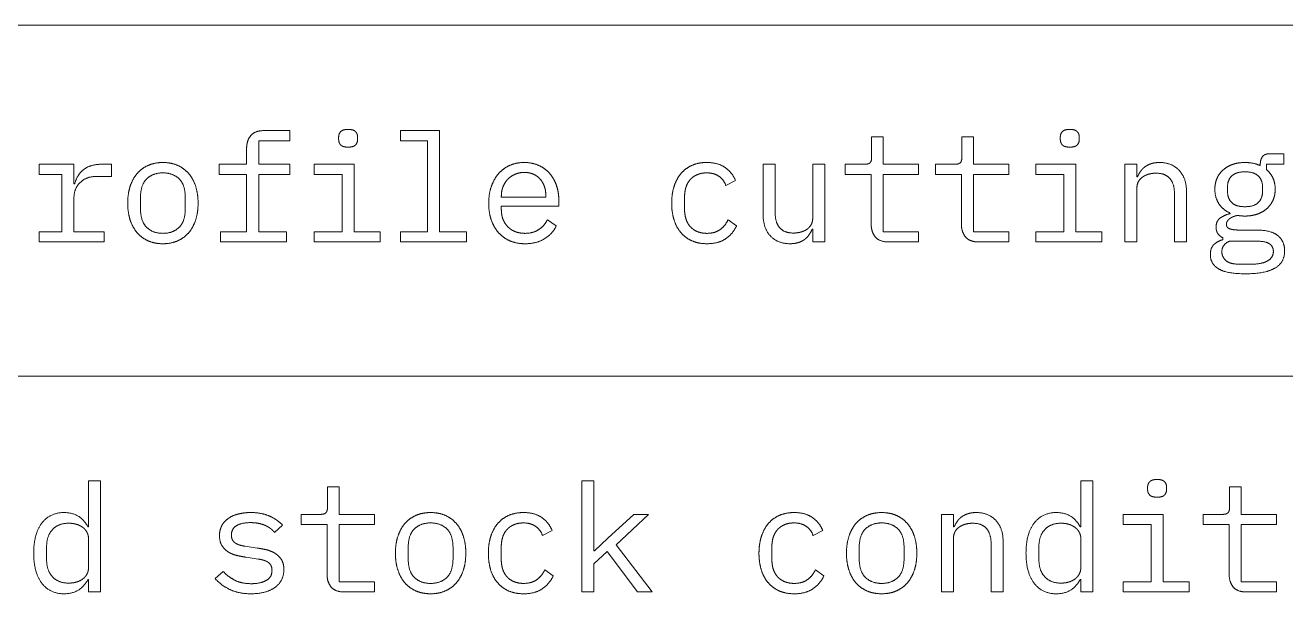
# Model space of a CAD drawing. Header units: millimetres. Extents: x 22 to 584, y 11 to 410.
# Drawn here: x 510.66 to 535.81, y 370.66 to 382 of the extents above; entities that cross this region are included whole.
import ezdxf

# ---------------------------------------------------------------- set-up
doc = ezdxf.new("R2010")
doc.units = ezdxf.units.MM
doc.layers.add('dims', color=7, linetype='Continuous', lineweight=5)

msp = doc.modelspace()

# ---------------------------------------------------------------- linework, layer by layer
at = {"layer": 'dims'}
for p, q in [((436.843, 382), (584, 382)), ((515.941, 379.898), (515.422, 379.898)), ((515.941, 379.694), (515.941, 379.898)), ((518.149, 379.898), (518.149, 379.694)), ((518.929, 379.898), (518.149, 379.898)), ((518.929, 377.882), (518.929, 379.898)), ((515.32, 379.694), (515.941, 379.694)), ((515.32, 379.226), (515.32, 379.694)), ((516.916, 379.769), (516.916, 379.721)), ((517.294, 379.721), (517.294, 379.769)), ((518.149, 379.694), (518.689, 379.694)), ((518.689, 379.694), (518.689, 377.882)), ((527.551, 379.772), (527.551, 379.367)), ((527.782, 379.772), (527.551, 379.772)), ((527.782, 379.226), (527.782, 379.772)), ((529.351, 379.772), (529.351, 379.367)), ((529.582, 379.772), (529.351, 379.772)), ((529.582, 379.226), (529.582, 379.772)), ((531.316, 379.769), (531.316, 379.721)), ((531.694, 379.721), (531.694, 379.769)), ((515.08, 379.544), (515.08, 379.226)), ((535.777, 379.436), (535.492, 379.436)), ((535.777, 379.226), (535.777, 379.436)), ((510.94, 379.226), (510.94, 379.022)), ((511.634, 379.226), (510.94, 379.226)), ((511.634, 378.836), (511.634, 379.226)), ((512.386, 379.226), (512.17, 379.226)), ((512.386, 378.986), (512.386, 379.226)), ((514.529, 379.226), (514.529, 379.022)), ((515.08, 379.226), (514.529, 379.226)), ((515.941, 379.226), (515.32, 379.226)), ((515.941, 379.022), (515.941, 379.226)), ((516.427, 379.226), (516.427, 379.022)), ((517.225, 379.226), (516.427, 379.226)), ((517.225, 377.882), (517.225, 379.226)), ((525.385, 379.226), (525.385, 378.233)), ((525.625, 379.226), (525.385, 379.226)), ((525.625, 378.275), (525.625, 379.226)), ((526.375, 379.226), (526.375, 378.152)), ((526.615, 379.226), (526.375, 379.226)), ((526.615, 377.678), (526.615, 379.226)), ((527.026, 379.226), (527.026, 379.022)), ((527.41, 379.226), (527.026, 379.226)), ((528.487, 379.226), (527.782, 379.226)), ((528.487, 379.022), (528.487, 379.226)), ((528.826, 379.226), (528.826, 379.022)), ((529.21, 379.226), (528.826, 379.226)), ((530.287, 379.226), (529.582, 379.226)), ((530.287, 379.022), (530.287, 379.226)), ((530.827, 379.226), (530.827, 379.022)), ((531.625, 379.226), (530.827, 379.226)), ((531.625, 377.882), (531.625, 379.226)), ((532.604, 379.226), (532.604, 377.678)), ((532.844, 379.226), (532.604, 379.226)), ((532.844, 378.974), (532.844, 379.226)), ((535.306, 379.226), (535.306, 379.199)), ((535.429, 379.226), (535.777, 379.226)), ((535.429, 379.121), (535.429, 379.226)), ((510.94, 379.022), (511.394, 379.022)), ((511.394, 379.022), (511.394, 377.882)), ((511.649, 378.836), (511.634, 378.836)), ((512.095, 378.986), (512.386, 378.986)), ((514.529, 379.022), (515.08, 379.022)), ((515.08, 379.022), (515.08, 377.882)), ((515.32, 379.022), (515.941, 379.022)), ((515.32, 377.882), (515.32, 379.022)), ((516.427, 379.022), (516.985, 379.022)), ((516.985, 379.022), (516.985, 377.882)), ((524.641, 378.803), (524.834, 378.905)), ((527.026, 379.022), (527.542, 379.022)), ((527.542, 379.022), (527.542, 378.032)), ((527.782, 379.022), (528.487, 379.022)), ((527.782, 377.882), (527.782, 379.022)), ((528.826, 379.022), (529.342, 379.022)), ((529.342, 379.022), (529.342, 378.032)), ((529.582, 379.022), (530.287, 379.022)), ((529.582, 377.882), (529.582, 379.022)), ((530.827, 379.022), (531.385, 379.022)), ((531.385, 379.022), (531.385, 377.882)), ((532.855, 378.974), (532.844, 378.974)), ((512.962, 378.341), (512.962, 378.563)), ((513.856, 378.563), (513.856, 378.341)), ((520.162, 378.572), (520.162, 378.593)), ((521.05, 378.572), (520.162, 378.572)), ((521.05, 378.605), (521.05, 378.572)), ((523.819, 378.32), (523.819, 378.584)), ((532.844, 377.678), (532.844, 378.752)), ((533.594, 378.629), (533.594, 377.678)), ((533.834, 377.678), (533.834, 378.671)), ((534.652, 378.686), (534.652, 378.773)), ((535.351, 378.773), (535.351, 378.686)), ((511.634, 377.882), (511.634, 378.551)), ((520.162, 378.392), (521.309, 378.392)), ((520.162, 378.32), (520.162, 378.392)), ((521.309, 378.392), (521.309, 378.506)), ((521.257, 377.999), (521.08, 378.119)), ((524.857, 378.002), (524.686, 378.119)), ((534.704, 378.254), (534.704, 378.242)), ((510.94, 377.882), (510.94, 377.678)), ((511.394, 377.882), (510.94, 377.882)), ((512.234, 377.882), (511.634, 377.882)), ((512.234, 377.678), (512.234, 377.882)), ((514.559, 377.882), (514.559, 377.678)), ((515.08, 377.882), (514.559, 377.882)), ((515.872, 377.882), (515.32, 377.882)), ((515.872, 377.678), (515.872, 377.882)), ((516.427, 377.882), (516.427, 377.678)), ((516.985, 377.882), (516.427, 377.882)), ((517.747, 377.882), (517.225, 377.882)), ((517.747, 377.678), (517.747, 377.882)), ((518.149, 377.882), (518.149, 377.678)), ((518.689, 377.882), (518.149, 377.882)), ((519.469, 377.882), (518.929, 377.882)), ((519.469, 377.678), (519.469, 377.882)), ((526.364, 377.93), (526.375, 377.93)), ((526.375, 377.93), (526.375, 377.678)), ((528.487, 377.882), (527.782, 377.882)), ((528.487, 377.678), (528.487, 377.882)), ((530.287, 377.882), (529.582, 377.882)), ((530.287, 377.678), (530.287, 377.882)), ((530.827, 377.882), (530.827, 377.678)), ((531.385, 377.882), (530.827, 377.882)), ((532.147, 377.882), (531.625, 377.882)), ((532.147, 377.678), (532.147, 377.882)), ((535.222, 377.915), (534.88, 377.915)), ((510.94, 377.678), (512.234, 377.678)), ((514.559, 377.678), (515.872, 377.678)), ((516.427, 377.678), (517.747, 377.678)), ((518.149, 377.678), (519.469, 377.678)), ((526.375, 377.678), (526.615, 377.678)), ((527.884, 377.678), (528.487, 377.678)), ((529.684, 377.678), (530.287, 377.678)), ((530.827, 377.678), (532.147, 377.678)), ((532.604, 377.678), (532.844, 377.678)), ((533.594, 377.678), (533.834, 377.678)), ((534.562, 377.759), (534.562, 377.723)), ((534.694, 377.693), (535.231, 377.693)), ((535.124, 377.234), (534.889, 377.234)), ((436.843, 375), (584, 375)), ((511.926, 372.916), (511.926, 371.992)), ((512.166, 372.916), (511.926, 372.916)), ((512.166, 370.696), (512.166, 372.916)), ((516.693, 372.79), (516.693, 372.385)), ((516.924, 372.79), (516.693, 372.79)), ((516.924, 372.244), (516.924, 372.79)), ((521.766, 372.916), (521.766, 370.696)), ((522.006, 372.916), (521.766, 372.916)), ((522.006, 371.515), (522.006, 372.916)), ((531.726, 372.916), (531.726, 371.992)), ((531.966, 372.916), (531.726, 372.916)), ((531.966, 370.696), (531.966, 372.916)), ((533.058, 372.787), (533.058, 372.739)), ((533.436, 372.739), (533.436, 372.787)), ((534.693, 372.79), (534.693, 372.385)), ((534.924, 372.79), (534.693, 372.79)), ((534.924, 372.244), (534.924, 372.79)), ((515.637, 371.884), (515.793, 372.031)), ((516.168, 372.244), (516.168, 372.04)), ((516.552, 372.244), (516.168, 372.244)), ((516.168, 372.04), (516.684, 372.04)), ((516.684, 372.04), (516.684, 371.05)), ((517.629, 372.244), (516.924, 372.244)), ((516.924, 372.04), (517.629, 372.04)), ((516.924, 370.9), (516.924, 372.04)), ((517.629, 372.04), (517.629, 372.244)), ((522.804, 372.244), (522.288, 371.77)), ((522.456, 371.638), (523.098, 372.244)), ((523.098, 372.244), (522.804, 372.244)), ((528.945, 372.244), (528.945, 370.696)), ((529.185, 372.244), (528.945, 372.244)), ((529.185, 371.992), (529.185, 372.244)), ((532.569, 372.244), (532.569, 372.04)), ((533.367, 372.244), (532.569, 372.244)), ((532.569, 372.04), (533.127, 372.04)), ((533.127, 372.04), (533.127, 370.9)), ((533.367, 370.9), (533.367, 372.244)), ((534.168, 372.244), (534.168, 372.04)), ((534.552, 372.244), (534.168, 372.244)), ((534.168, 372.04), (534.684, 372.04)), ((534.684, 372.04), (534.684, 371.05)), ((535.629, 372.244), (534.924, 372.244)), ((534.924, 372.04), (535.629, 372.04)), ((534.924, 370.9), (534.924, 372.04)), ((535.629, 372.04), (535.629, 372.244)), ((511.926, 371.992), (511.914, 371.992)), ((520.983, 371.821), (521.175, 371.923)), ((522.288, 371.77), (522.018, 371.515)), ((526.383, 371.821), (526.575, 371.923)), ((529.197, 371.992), (529.185, 371.992)), ((529.185, 370.696), (529.185, 371.77)), ((531.726, 371.992), (531.714, 371.992)), ((511.089, 371.338), (511.089, 371.602)), ((511.926, 371.749), (511.926, 371.191)), ((515.292, 371.572), (515.049, 371.608)), ((518.304, 371.359), (518.304, 371.581)), ((519.198, 371.581), (519.198, 371.359)), ((520.161, 371.338), (520.161, 371.602)), ((523.173, 370.696), (522.456, 371.638)), ((525.561, 371.338), (525.561, 371.602)), ((527.304, 371.359), (527.304, 371.581)), ((528.198, 371.581), (528.198, 371.359)), ((529.935, 371.647), (529.935, 370.696)), ((530.175, 370.696), (530.175, 371.689)), ((530.889, 371.338), (530.889, 371.602)), ((531.726, 371.749), (531.726, 371.191)), ((515.07, 371.389), (515.313, 371.353)), ((522.018, 371.515), (522.006, 371.515)), ((522.006, 371.257), (522.273, 371.5)), ((522.273, 371.5), (522.876, 370.696)), ((514.614, 371.104), (514.452, 370.963)), ((521.199, 371.02), (521.028, 371.137)), ((522.006, 370.696), (522.006, 371.257)), ((526.599, 371.02), (526.428, 371.137)), ((511.914, 370.948), (511.926, 370.948)), ((511.926, 370.948), (511.926, 370.696)), ((517.629, 370.9), (516.924, 370.9)), ((517.629, 370.696), (517.629, 370.9)), ((531.714, 370.948), (531.726, 370.948)), ((531.726, 370.948), (531.726, 370.696)), ((532.569, 370.9), (532.569, 370.696)), ((533.127, 370.9), (532.569, 370.9)), ((533.889, 370.9), (533.367, 370.9)), ((533.889, 370.696), (533.889, 370.9)), ((535.629, 370.9), (534.924, 370.9)), ((535.629, 370.696), (535.629, 370.9)), ((511.926, 370.696), (512.166, 370.696)), ((517.026, 370.696), (517.629, 370.696)), ((521.766, 370.696), (522.006, 370.696)), ((522.876, 370.696), (523.173, 370.696)), ((528.945, 370.696), (529.185, 370.696)), ((529.935, 370.696), (530.175, 370.696)), ((531.726, 370.696), (531.966, 370.696)), ((532.569, 370.696), (533.889, 370.696)), ((535.026, 370.696), (535.629, 370.696))]:
    msp.add_line(p, q, dxfattribs=at)
for points in [[(515.163, 379.799), (515.245, 379.898), (515.422, 379.898)], [(516.916, 379.769), (516.916, 379.835), (516.958, 379.879)], [(516.958, 379.879), (517, 379.922), (517.105, 379.922)], [(517.105, 379.922), (517.21, 379.922), (517.252, 379.879)], [(517.252, 379.879), (517.294, 379.835), (517.294, 379.769)], [(531.316, 379.769), (531.316, 379.835), (531.358, 379.879)], [(531.358, 379.879), (531.4, 379.922), (531.505, 379.922)], [(531.505, 379.922), (531.61, 379.922), (531.652, 379.879)], [(531.652, 379.879), (531.694, 379.835), (531.694, 379.769)], [(515.08, 379.544), (515.08, 379.7), (515.163, 379.799)], [(516.958, 379.611), (516.916, 379.655), (516.916, 379.721)], [(517.105, 379.568), (517, 379.568), (516.958, 379.611)], [(517.252, 379.611), (517.21, 379.568), (517.105, 379.568)], [(517.294, 379.721), (517.294, 379.655), (517.252, 379.611)], [(531.358, 379.611), (531.316, 379.655), (531.316, 379.721)], [(531.505, 379.568), (531.4, 379.568), (531.358, 379.611)], [(531.652, 379.611), (531.61, 379.568), (531.505, 379.568)], [(531.694, 379.721), (531.694, 379.655), (531.652, 379.611)], [(527.52, 379.257), (527.551, 379.289), (527.551, 379.367)], [(529.32, 379.257), (529.351, 379.289), (529.351, 379.367)], [(535.306, 379.226), (535.306, 379.316), (535.348, 379.376)], [(535.348, 379.376), (535.39, 379.436), (535.492, 379.436)], [(511.649, 378.836), (511.696, 379.019), (511.83, 379.122)], [(511.83, 379.122), (511.964, 379.226), (512.17, 379.226)], [(512.895, 379.041), (512.986, 379.148), (513.117, 379.205)], [(513.117, 379.205), (513.247, 379.262), (513.409, 379.262)], [(513.409, 379.262), (513.571, 379.262), (513.702, 379.205)], [(513.702, 379.205), (513.832, 379.148), (513.924, 379.041)], [(520.108, 379.041), (520.201, 379.148), (520.332, 379.205)], [(520.332, 379.205), (520.462, 379.262), (520.621, 379.262)], [(520.621, 379.064), (520.522, 379.064), (520.438, 379.028)], [(520.621, 379.262), (520.777, 379.262), (520.905, 379.205)], [(520.797, 379.031), (520.717, 379.064), (520.621, 379.064)], [(520.905, 379.205), (521.032, 379.148), (521.122, 379.048)], [(523.747, 379.041), (523.837, 379.148), (523.966, 379.205)], [(523.966, 379.205), (524.095, 379.262), (524.26, 379.262)], [(524.26, 379.262), (524.485, 379.262), (524.626, 379.163)], [(524.626, 379.163), (524.767, 379.064), (524.834, 378.905)], [(527.41, 379.226), (527.489, 379.226), (527.52, 379.257)], [(529.21, 379.226), (529.289, 379.226), (529.32, 379.257)], [(532.855, 378.974), (532.879, 379.031), (532.915, 379.083)], [(532.915, 379.083), (532.951, 379.136), (533.004, 379.175)], [(533.004, 379.175), (533.056, 379.214), (533.128, 379.238)], [(533.128, 379.238), (533.2, 379.262), (533.296, 379.262)], [(533.296, 379.262), (533.539, 379.262), (533.686, 379.108)], [(533.686, 379.108), (533.834, 378.953), (533.834, 378.671)], [(534.442, 378.944), (534.484, 379.043), (534.564, 379.113)], [(534.564, 379.113), (534.644, 379.184), (534.754, 379.223)], [(535, 379.076), (534.82, 379.076), (534.736, 378.993)], [(534.754, 379.223), (534.865, 379.262), (535, 379.262)], [(535, 379.262), (535.174, 379.262), (535.306, 379.199)], [(535.266, 378.993), (535.18, 379.076), (535, 379.076)], [(535.429, 379.121), (535.514, 379.049), (535.559, 378.95)], [(511.761, 378.866), (511.634, 378.746), (511.634, 378.551)], [(512.095, 378.986), (511.889, 378.986), (511.761, 378.866)], [(512.755, 378.785), (512.804, 378.935), (512.895, 379.041)], [(513.085, 378.935), (512.962, 378.815), (512.962, 378.563)], [(513.409, 379.055), (513.209, 379.055), (513.085, 378.935)], [(513.733, 378.935), (513.61, 379.055), (513.409, 379.055)], [(513.856, 378.563), (513.856, 378.815), (513.733, 378.935)], [(513.924, 379.041), (514.015, 378.935), (514.063, 378.785)], [(519.963, 378.785), (520.015, 378.935), (520.108, 379.041)], [(520.293, 378.929), (520.231, 378.866), (520.197, 378.78)], [(520.438, 379.028), (520.354, 378.992), (520.293, 378.929)], [(520.932, 378.936), (520.876, 378.998), (520.797, 379.031)], [(521.019, 378.791), (520.987, 378.875), (520.932, 378.936)], [(521.122, 379.048), (521.212, 378.947), (521.26, 378.809)], [(523.609, 378.785), (523.657, 378.935), (523.747, 379.041)], [(523.933, 378.923), (523.876, 378.86), (523.848, 378.773)], [(524.073, 379.02), (523.99, 378.986), (523.933, 378.923)], [(524.26, 379.055), (524.155, 379.055), (524.073, 379.02)], [(524.502, 378.989), (524.404, 379.055), (524.26, 379.055)], [(524.641, 378.803), (524.599, 378.923), (524.502, 378.989)], [(532.876, 378.884), (532.844, 378.827), (532.844, 378.752)], [(532.963, 378.977), (532.909, 378.941), (532.876, 378.884)], [(533.086, 379.031), (533.017, 379.013), (532.963, 378.977)], [(533.227, 379.049), (533.155, 379.049), (533.086, 379.031)], [(533.5, 378.945), (533.407, 379.049), (533.227, 379.049)], [(533.594, 378.629), (533.594, 378.842), (533.5, 378.945)], [(534.4, 378.728), (534.4, 378.845), (534.442, 378.944)], [(534.736, 378.993), (534.652, 378.911), (534.652, 378.773)], [(535.351, 378.773), (535.351, 378.911), (535.266, 378.993)], [(535.559, 378.95), (535.604, 378.851), (535.604, 378.728)], [(512.707, 378.452), (512.707, 378.635), (512.755, 378.785)], [(514.063, 378.785), (514.111, 378.635), (514.111, 378.452)], [(519.91, 378.449), (519.91, 378.635), (519.963, 378.785)], [(520.197, 378.78), (520.162, 378.695), (520.162, 378.593)], [(521.05, 378.605), (521.05, 378.707), (521.019, 378.791)], [(521.26, 378.809), (521.309, 378.671), (521.309, 378.506)], [(523.561, 378.452), (523.561, 378.635), (523.609, 378.785)], [(523.848, 378.773), (523.819, 378.686), (523.819, 378.584)], [(534.48, 378.44), (534.4, 378.563), (534.4, 378.728)], [(534.652, 378.686), (534.652, 378.548), (534.736, 378.464)], [(535.266, 378.464), (535.351, 378.548), (535.351, 378.686)], [(535.604, 378.728), (535.604, 378.611), (535.56, 378.512)], [(512.755, 378.117), (512.707, 378.266), (512.707, 378.452)], [(512.962, 378.341), (512.962, 378.089), (513.085, 377.969)], [(513.733, 377.969), (513.856, 378.089), (513.856, 378.341)], [(514.111, 378.452), (514.111, 378.266), (514.063, 378.117)], [(519.961, 378.117), (519.91, 378.266), (519.91, 378.449)], [(520.162, 378.32), (520.162, 378.218), (520.195, 378.131)], [(523.608, 378.119), (523.561, 378.269), (523.561, 378.452)], [(523.819, 378.32), (523.819, 378.218), (523.848, 378.131)], [(534.704, 378.254), (534.559, 378.317), (534.48, 378.44)], [(534.736, 378.464), (534.82, 378.38), (535, 378.38)], [(535, 378.38), (535.18, 378.38), (535.266, 378.464)], [(535.438, 378.343), (535.36, 378.272), (535.248, 378.233)], [(535.56, 378.512), (535.516, 378.413), (535.438, 378.343)], [(512.895, 377.862), (512.804, 377.969), (512.755, 378.117)], [(514.063, 378.117), (514.015, 377.969), (513.924, 377.862)], [(520.107, 377.862), (520.012, 377.969), (519.961, 378.117)], [(520.195, 378.131), (520.229, 378.044), (520.29, 377.981)], [(520.906, 377.921), (521.02, 377.993), (521.08, 378.119)], [(523.744, 377.864), (523.654, 377.969), (523.608, 378.119)], [(523.848, 378.131), (523.876, 378.044), (523.933, 377.981)], [(524.524, 377.921), (524.626, 377.993), (524.686, 378.119)], [(525.532, 377.796), (525.385, 377.951), (525.385, 378.233)], [(525.625, 378.275), (525.625, 378.062), (525.718, 377.959)], [(526.342, 378.018), (526.375, 378.074), (526.375, 378.152)], [(534.424, 377.972), (534.424, 378.092), (534.504, 378.152)], [(534.504, 378.152), (534.584, 378.212), (534.704, 378.242)], [(534.652, 378.098), (534.631, 378.068), (534.631, 378.029)], [(534.706, 378.15), (534.674, 378.128), (534.652, 378.098)], [(534.778, 378.186), (534.739, 378.173), (534.706, 378.15)], [(534.854, 378.206), (534.817, 378.2), (534.778, 378.186)], [(534.925, 378.197), (534.889, 378.2), (534.854, 378.206)], [(535, 378.194), (534.961, 378.194), (534.925, 378.197)], [(535.248, 378.233), (535.135, 378.194), (535, 378.194)], [(513.117, 377.699), (512.986, 377.756), (512.895, 377.862)], [(513.085, 377.969), (513.209, 377.849), (513.409, 377.849)], [(513.409, 377.849), (513.61, 377.849), (513.733, 377.969)], [(513.924, 377.862), (513.832, 377.756), (513.702, 377.699)], [(520.335, 377.699), (520.201, 377.756), (520.107, 377.862)], [(520.29, 377.981), (520.351, 377.918), (520.44, 377.883)], [(520.44, 377.883), (520.529, 377.849), (520.636, 377.849)], [(520.636, 377.849), (520.792, 377.849), (520.906, 377.921)], [(521.257, 377.999), (521.189, 377.843), (521.028, 377.743)], [(523.965, 377.7), (523.834, 377.759), (523.744, 377.864)], [(523.933, 377.981), (523.99, 377.918), (524.074, 377.883)], [(524.074, 377.883), (524.159, 377.849), (524.266, 377.849)], [(524.266, 377.849), (524.422, 377.849), (524.524, 377.921)], [(524.857, 378.002), (524.789, 377.846), (524.643, 377.744)], [(525.718, 377.959), (525.811, 377.855), (525.991, 377.855)], [(525.991, 377.855), (526.064, 377.855), (526.132, 377.873)], [(526.132, 377.873), (526.201, 377.891), (526.255, 377.927)], [(526.303, 377.82), (526.267, 377.768), (526.215, 377.729)], [(526.255, 377.927), (526.309, 377.963), (526.342, 378.018)], [(526.364, 377.93), (526.339, 377.873), (526.303, 377.82)], [(527.625, 377.777), (527.542, 377.876), (527.542, 378.032)], [(529.425, 377.777), (529.342, 377.876), (529.342, 378.032)], [(534.46, 377.843), (534.424, 377.894), (534.424, 377.972)], [(534.562, 377.759), (534.496, 377.792), (534.46, 377.843)], [(534.631, 378.029), (534.631, 377.96), (534.7, 377.938)], [(534.7, 377.938), (534.769, 377.915), (534.88, 377.915)], [(535.222, 377.915), (535.522, 377.915), (535.657, 377.803)], [(513.409, 377.642), (513.247, 377.642), (513.117, 377.699)], [(513.702, 377.699), (513.571, 377.642), (513.409, 377.642)], [(520.636, 377.642), (520.469, 377.642), (520.335, 377.699)], [(521.028, 377.743), (520.867, 377.642), (520.636, 377.642)], [(524.264, 377.642), (524.095, 377.642), (523.965, 377.7)], [(524.643, 377.744), (524.497, 377.642), (524.264, 377.642)], [(525.922, 377.642), (525.679, 377.642), (525.532, 377.796)], [(526.09, 377.666), (526.019, 377.642), (525.922, 377.642)], [(526.215, 377.729), (526.162, 377.69), (526.09, 377.666)], [(527.884, 377.678), (527.707, 377.678), (527.625, 377.777)], [(529.684, 377.678), (529.507, 377.678), (529.425, 377.777)], [(534.31, 377.426), (534.31, 377.552), (534.376, 377.621)], [(534.376, 377.621), (534.442, 377.69), (534.562, 377.723)], [(534.694, 377.693), (534.539, 377.63), (534.539, 377.483)], [(535.492, 377.638), (535.417, 377.693), (535.231, 377.693)], [(535.567, 377.489), (535.567, 377.582), (535.492, 377.638)], [(535.657, 377.803), (535.792, 377.69), (535.792, 377.501)], [(534.474, 377.141), (534.31, 377.24), (534.31, 377.426)], [(534.539, 377.483), (534.539, 377.381), (534.619, 377.307)], [(534.619, 377.307), (534.7, 377.234), (534.889, 377.234)], [(535.45, 377.298), (535.567, 377.363), (535.567, 377.489)], [(535.792, 377.501), (535.792, 377.267), (535.597, 377.155)], [(535.012, 377.042), (534.637, 377.042), (534.474, 377.141)], [(535.597, 377.155), (535.402, 377.042), (535.012, 377.042)], [(535.124, 377.234), (535.334, 377.234), (535.45, 377.298)], [(533.058, 372.787), (533.058, 372.853), (533.1, 372.896)], [(533.1, 372.896), (533.142, 372.94), (533.247, 372.94)], [(533.247, 372.94), (533.352, 372.94), (533.394, 372.896)], [(533.394, 372.896), (533.436, 372.853), (533.436, 372.787)], [(533.1, 372.629), (533.058, 372.673), (533.058, 372.739)], [(533.247, 372.586), (533.142, 372.586), (533.1, 372.629)], [(533.394, 372.629), (533.352, 372.586), (533.247, 372.586)], [(533.436, 372.739), (533.436, 372.673), (533.394, 372.629)], [(510.991, 372.067), (511.152, 372.28), (511.437, 372.28)], [(511.437, 372.28), (511.764, 372.28), (511.914, 371.992)], [(514.914, 372.251), (515.028, 372.28), (515.163, 372.28)], [(515.163, 372.28), (515.373, 372.28), (515.527, 372.214)], [(516.552, 372.244), (516.63, 372.244), (516.661, 372.275)], [(516.661, 372.275), (516.693, 372.307), (516.693, 372.385)], [(518.458, 372.223), (518.589, 372.28), (518.751, 372.28)], [(518.751, 372.28), (518.913, 372.28), (519.043, 372.223)], [(520.308, 372.223), (520.437, 372.28), (520.602, 372.28)], [(520.602, 372.28), (520.827, 372.28), (520.968, 372.181)], [(525.708, 372.223), (525.837, 372.28), (526.002, 372.28)], [(526.002, 372.28), (526.227, 372.28), (526.368, 372.181)], [(527.458, 372.223), (527.589, 372.28), (527.751, 372.28)], [(527.751, 372.28), (527.913, 372.28), (528.043, 372.223)], [(529.47, 372.256), (529.542, 372.28), (529.638, 372.28)], [(529.638, 372.28), (529.881, 372.28), (530.028, 372.125)], [(530.791, 372.067), (530.952, 372.28), (531.237, 372.28)], [(531.237, 372.28), (531.564, 372.28), (531.714, 371.992)], [(534.552, 372.244), (534.63, 372.244), (534.661, 372.275)], [(534.661, 372.275), (534.693, 372.307), (534.693, 372.385)], [(510.831, 371.47), (510.831, 371.854), (510.991, 372.067)], [(511.53, 372.067), (511.32, 372.067), (511.204, 371.939)], [(511.683, 372.046), (511.611, 372.067), (511.53, 372.067)], [(511.809, 371.984), (511.755, 372.025), (511.683, 372.046)], [(514.539, 371.818), (514.539, 371.935), (514.585, 372.02)], [(514.585, 372.02), (514.632, 372.106), (514.716, 372.164)], [(514.716, 372.164), (514.8, 372.223), (514.914, 372.251)], [(515.154, 372.079), (514.971, 372.079), (514.873, 372.016)], [(515.334, 372.061), (515.256, 372.079), (515.154, 372.079)], [(515.47, 372.014), (515.412, 372.043), (515.334, 372.061)], [(515.527, 372.214), (515.682, 372.148), (515.793, 372.031)], [(518.097, 371.803), (518.145, 371.953), (518.236, 372.059)], [(518.236, 372.059), (518.328, 372.166), (518.458, 372.223)], [(518.751, 372.073), (518.55, 372.073), (518.427, 371.953)], [(519.075, 371.953), (518.952, 372.073), (518.751, 372.073)], [(519.043, 372.223), (519.174, 372.166), (519.265, 372.059)], [(519.265, 372.059), (519.357, 371.953), (519.405, 371.803)], [(519.951, 371.803), (519.999, 371.953), (520.089, 372.059)], [(520.089, 372.059), (520.179, 372.166), (520.308, 372.223)], [(520.414, 372.038), (520.332, 372.004), (520.275, 371.941)], [(520.602, 372.073), (520.497, 372.073), (520.414, 372.038)], [(520.843, 372.007), (520.746, 372.073), (520.602, 372.073)], [(520.968, 372.181), (521.109, 372.082), (521.175, 371.923)], [(525.351, 371.803), (525.399, 371.953), (525.489, 372.059)], [(525.489, 372.059), (525.579, 372.166), (525.708, 372.223)], [(525.814, 372.038), (525.732, 372.004), (525.675, 371.941)], [(526.002, 372.073), (525.897, 372.073), (525.814, 372.038)], [(526.243, 372.007), (526.146, 372.073), (526.002, 372.073)], [(526.368, 372.181), (526.509, 372.082), (526.575, 371.923)], [(527.097, 371.803), (527.145, 371.953), (527.236, 372.059)], [(527.236, 372.059), (527.328, 372.166), (527.458, 372.223)], [(527.751, 372.073), (527.55, 372.073), (527.427, 371.953)], [(528.075, 371.953), (527.952, 372.073), (527.751, 372.073)], [(528.043, 372.223), (528.174, 372.166), (528.265, 372.059)], [(528.265, 372.059), (528.357, 371.953), (528.405, 371.803)], [(529.197, 371.992), (529.221, 372.049), (529.257, 372.101)], [(529.257, 372.101), (529.293, 372.154), (529.345, 372.193)], [(529.428, 372.049), (529.359, 372.031), (529.305, 371.995)], [(529.345, 372.193), (529.398, 372.232), (529.47, 372.256)], [(529.569, 372.067), (529.497, 372.067), (529.428, 372.049)], [(529.842, 371.963), (529.749, 372.067), (529.569, 372.067)], [(530.028, 372.125), (530.175, 371.971), (530.175, 371.689)], [(530.631, 371.47), (530.631, 371.854), (530.791, 372.067)], [(531.33, 372.067), (531.12, 372.067), (531.004, 371.939)], [(531.483, 372.046), (531.411, 372.067), (531.33, 372.067)], [(531.609, 371.984), (531.555, 372.025), (531.483, 372.046)], [(511.204, 371.939), (511.089, 371.812), (511.089, 371.602)], [(511.894, 371.885), (511.863, 371.944), (511.809, 371.984)], [(511.926, 371.749), (511.926, 371.827), (511.894, 371.885)], [(514.591, 371.614), (514.539, 371.692), (514.539, 371.818)], [(514.873, 372.016), (514.776, 371.953), (514.776, 371.833)], [(514.776, 371.833), (514.776, 371.773), (514.798, 371.732)], [(515.569, 371.951), (515.529, 371.986), (515.47, 372.014)], [(515.637, 371.884), (515.61, 371.917), (515.569, 371.951)], [(518.049, 371.47), (518.049, 371.653), (518.097, 371.803)], [(518.427, 371.953), (518.304, 371.833), (518.304, 371.581)], [(519.198, 371.581), (519.198, 371.833), (519.075, 371.953)], [(519.405, 371.803), (519.453, 371.653), (519.453, 371.47)], [(519.903, 371.47), (519.903, 371.653), (519.951, 371.803)], [(520.189, 371.791), (520.161, 371.704), (520.161, 371.602)], [(520.275, 371.941), (520.218, 371.878), (520.189, 371.791)], [(520.983, 371.821), (520.941, 371.941), (520.843, 372.007)], [(525.303, 371.47), (525.303, 371.653), (525.351, 371.803)], [(525.589, 371.791), (525.561, 371.704), (525.561, 371.602)], [(525.675, 371.941), (525.618, 371.878), (525.589, 371.791)], [(526.383, 371.821), (526.341, 371.941), (526.243, 372.007)], [(527.049, 371.47), (527.049, 371.653), (527.097, 371.803)], [(527.427, 371.953), (527.304, 371.833), (527.304, 371.581)], [(528.198, 371.581), (528.198, 371.833), (528.075, 371.953)], [(528.405, 371.803), (528.453, 371.653), (528.453, 371.47)], [(529.218, 371.902), (529.185, 371.845), (529.185, 371.77)], [(529.305, 371.995), (529.251, 371.959), (529.218, 371.902)], [(529.935, 371.647), (529.935, 371.86), (529.842, 371.963)], [(531.004, 371.939), (530.889, 371.812), (530.889, 371.602)], [(531.694, 371.885), (531.663, 371.944), (531.609, 371.984)], [(531.726, 371.749), (531.726, 371.827), (531.694, 371.885)], [(514.722, 371.489), (514.644, 371.536), (514.591, 371.614)], [(514.798, 371.732), (514.821, 371.692), (514.86, 371.668)], [(514.86, 371.668), (514.899, 371.644), (514.948, 371.63)], [(514.948, 371.63), (514.998, 371.617), (515.049, 371.608)], [(515.292, 371.572), (515.376, 371.56), (515.469, 371.539)], [(515.469, 371.539), (515.562, 371.518), (515.64, 371.471)], [(510.991, 370.873), (510.831, 371.086), (510.831, 371.47)], [(511.089, 371.338), (511.089, 371.128), (511.204, 371)], [(514.894, 371.422), (514.8, 371.443), (514.722, 371.489)], [(515.07, 371.389), (514.989, 371.401), (514.894, 371.422)], [(515.415, 371.33), (515.367, 371.344), (515.313, 371.353)], [(515.502, 371.293), (515.463, 371.317), (515.415, 371.33)], [(515.563, 371.228), (515.541, 371.269), (515.502, 371.293)], [(515.64, 371.471), (515.718, 371.425), (515.77, 371.347)], [(515.77, 371.347), (515.823, 371.269), (515.823, 371.143)], [(518.097, 371.135), (518.049, 371.284), (518.049, 371.47)], [(518.304, 371.359), (518.304, 371.107), (518.427, 370.987)], [(519.075, 370.987), (519.198, 371.107), (519.198, 371.359)], [(519.453, 371.47), (519.453, 371.284), (519.405, 371.135)], [(519.949, 371.137), (519.903, 371.287), (519.903, 371.47)], [(520.161, 371.338), (520.161, 371.236), (520.189, 371.149)], [(525.349, 371.137), (525.303, 371.287), (525.303, 371.47)], [(525.561, 371.338), (525.561, 371.236), (525.589, 371.149)], [(527.097, 371.135), (527.049, 371.284), (527.049, 371.47)], [(527.304, 371.359), (527.304, 371.107), (527.427, 370.987)], [(528.075, 370.987), (528.198, 371.107), (528.198, 371.359)], [(528.453, 371.47), (528.453, 371.284), (528.405, 371.135)], [(530.791, 370.873), (530.631, 371.086), (530.631, 371.47)], [(530.889, 371.338), (530.889, 371.128), (531.004, 371)], [(511.809, 370.955), (511.863, 370.996), (511.894, 371.054)], [(511.894, 371.054), (511.926, 371.113), (511.926, 371.191)], [(514.614, 371.104), (514.725, 370.987), (514.857, 370.924)], [(515.47, 370.925), (515.586, 370.99), (515.586, 371.128)], [(515.586, 371.128), (515.586, 371.188), (515.563, 371.228)], [(515.823, 371.143), (515.823, 370.912), (515.644, 370.786)], [(516.766, 370.795), (516.684, 370.894), (516.684, 371.05)], [(518.236, 370.88), (518.145, 370.987), (518.097, 371.135)], [(519.405, 371.135), (519.357, 370.987), (519.265, 370.88)], [(520.086, 370.882), (519.996, 370.987), (519.949, 371.137)], [(520.189, 371.149), (520.218, 371.062), (520.275, 370.999)], [(520.866, 370.939), (520.968, 371.011), (521.028, 371.137)], [(521.199, 371.02), (521.13, 370.864), (520.984, 370.762)], [(525.486, 370.882), (525.396, 370.987), (525.349, 371.137)], [(525.589, 371.149), (525.618, 371.062), (525.675, 370.999)], [(526.266, 370.939), (526.368, 371.011), (526.428, 371.137)], [(526.599, 371.02), (526.53, 370.864), (526.384, 370.762)], [(527.236, 370.88), (527.145, 370.987), (527.097, 371.135)], [(528.405, 371.135), (528.357, 370.987), (528.265, 370.88)], [(531.609, 370.955), (531.663, 370.996), (531.694, 371.054)], [(531.694, 371.054), (531.726, 371.113), (531.726, 371.191)], [(534.766, 370.795), (534.684, 370.894), (534.684, 371.05)], [(511.437, 370.66), (511.152, 370.66), (510.991, 370.873)], [(511.204, 371), (511.32, 370.873), (511.53, 370.873)], [(511.914, 370.948), (511.764, 370.66), (511.437, 370.66)], [(511.53, 370.873), (511.611, 370.873), (511.683, 370.894)], [(511.683, 370.894), (511.755, 370.915), (511.809, 370.955)], [(514.75, 370.743), (514.575, 370.825), (514.452, 370.963)], [(514.857, 370.924), (514.989, 370.861), (515.175, 370.861)], [(515.644, 370.786), (515.466, 370.66), (515.169, 370.66)], [(515.175, 370.861), (515.355, 370.861), (515.47, 370.925)], [(517.026, 370.696), (516.849, 370.696), (516.766, 370.795)], [(518.458, 370.717), (518.328, 370.774), (518.236, 370.88)], [(518.427, 370.987), (518.55, 370.867), (518.751, 370.867)], [(518.751, 370.867), (518.952, 370.867), (519.075, 370.987)], [(519.265, 370.88), (519.174, 370.774), (519.043, 370.717)], [(520.306, 370.718), (520.176, 370.777), (520.086, 370.882)], [(520.275, 370.999), (520.332, 370.936), (520.416, 370.901)], [(520.416, 370.901), (520.5, 370.867), (520.608, 370.867)], [(520.608, 370.867), (520.764, 370.867), (520.866, 370.939)], [(525.706, 370.718), (525.576, 370.777), (525.486, 370.882)], [(525.675, 370.999), (525.732, 370.936), (525.816, 370.901)], [(525.816, 370.901), (525.9, 370.867), (526.008, 370.867)], [(526.008, 370.867), (526.164, 370.867), (526.266, 370.939)], [(527.458, 370.717), (527.328, 370.774), (527.236, 370.88)], [(527.427, 370.987), (527.55, 370.867), (527.751, 370.867)], [(527.751, 370.867), (527.952, 370.867), (528.075, 370.987)], [(528.265, 370.88), (528.174, 370.774), (528.043, 370.717)], [(531.237, 370.66), (530.952, 370.66), (530.791, 370.873)], [(531.004, 371), (531.12, 370.873), (531.33, 370.873)], [(531.714, 370.948), (531.564, 370.66), (531.237, 370.66)], [(531.33, 370.873), (531.411, 370.873), (531.483, 370.894)], [(531.483, 370.894), (531.555, 370.915), (531.609, 370.955)], [(535.026, 370.696), (534.849, 370.696), (534.766, 370.795)], [(515.169, 370.66), (514.926, 370.66), (514.75, 370.743)], [(518.751, 370.66), (518.589, 370.66), (518.458, 370.717)], [(519.043, 370.717), (518.913, 370.66), (518.751, 370.66)], [(520.605, 370.66), (520.437, 370.66), (520.306, 370.718)], [(520.984, 370.762), (520.839, 370.66), (520.605, 370.66)], [(526.005, 370.66), (525.837, 370.66), (525.706, 370.718)], [(526.384, 370.762), (526.239, 370.66), (526.005, 370.66)], [(527.751, 370.66), (527.589, 370.66), (527.458, 370.717)], [(528.043, 370.717), (527.913, 370.66), (527.751, 370.66)]]:
    msp.add_open_spline(points, degree=2, dxfattribs=at)

doc.saveas('drawing.dxf')
